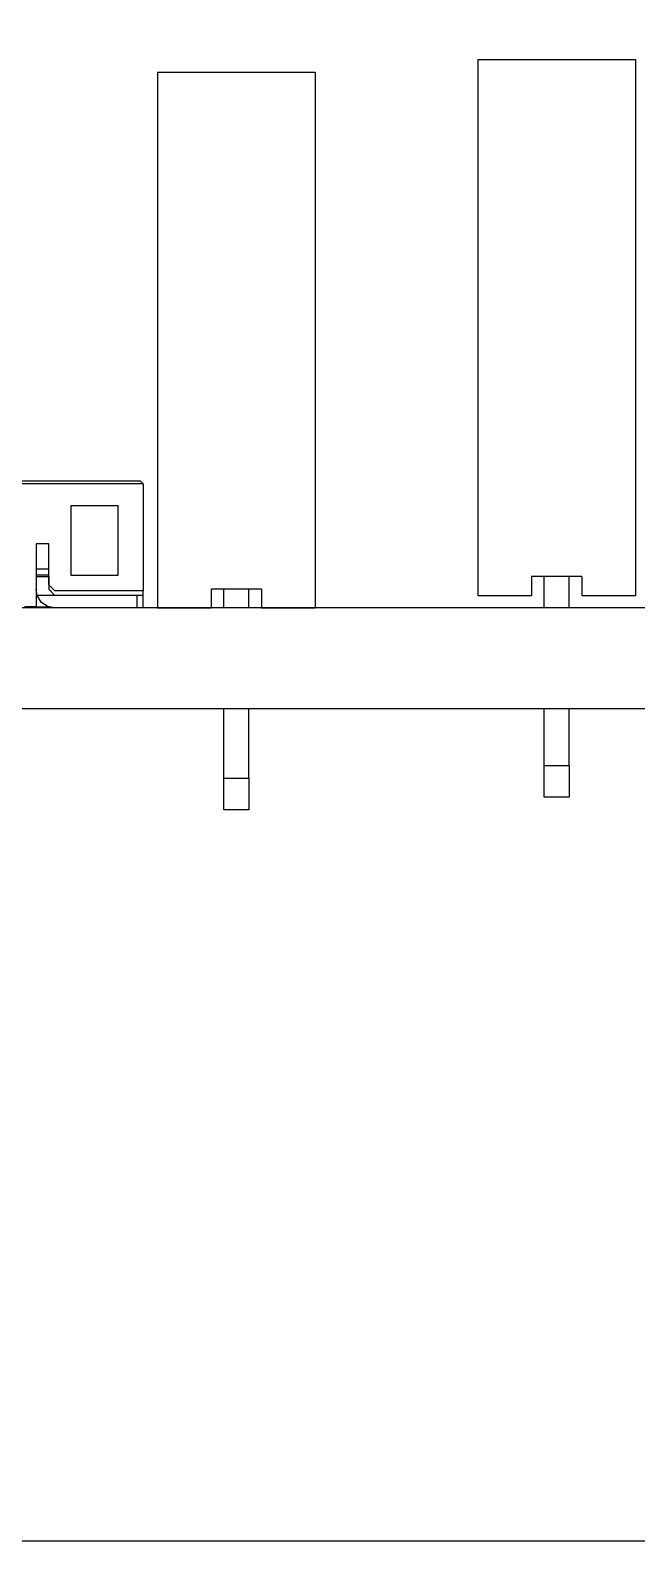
# Model space of a CAD drawing. Header units: millimetres. Extents: x 5 to 205, y 5 to 144.
# Drawn here: x 69.66 to 79.28, y 5 to 28.97 of the extents above; entities that cross this region are included whole.
import ezdxf

# ---------------------------------------------------------------- set-up
doc = ezdxf.new("R2010")
doc.units = ezdxf.units.MM
doc.layers.add('PARTS', color=8, linetype='CONTINUOUS')
doc.layers.add('SHEET', color=7, linetype='CONTINUOUS')

msp = doc.modelspace()

# ---------------------------------------------------------------- linework, layer by layer
at = {"layer": 'PARTS'}
for points in [[(71.68, 28.3), (74.18, 28.3)], [(71.68, 28.3), (71.68, 19.8)], [(74.18, 28.3), (74.18, 19.8)], [(76.76, 28.5), (79.26, 28.5)], [(76.76, 28.5), (76.76, 20)], [(79.26, 28.5), (79.26, 20)], [(51.605, 21.82), (71.405, 21.82)], [(71.405, 21.82), (71.455, 21.77)], [(71.405, 21.82), (71.455, 21.77)], [(71.455, 21.77), (65.448, 21.77)], [(71.455, 21.77), (71.455, 20.07)], [(71.055, 21.42), (70.305, 21.42)], [(70.305, 21.42), (70.305, 20.32)], [(71.055, 20.32), (71.055, 21.42)], [(69.755, 20.82), (69.755, 19.82)], [(69.955, 20.82), (69.755, 20.82)], [(69.955, 20.17), (69.955, 20.82)], [(69.755, 20.42), (69.955, 20.42)], [(69.955, 20.32), (69.755, 20.32)], [(69.755, 20.3), (69.955, 20.3)], [(69.955, 20.3), (69.955, 20.1)], [(70.055, 20.07), (69.955, 20.17)], [(70.305, 20.32), (71.055, 20.32)], [(78.41, 20.3), (77.61, 20.3)], [(77.61, 20.3), (77.61, 20)], [(77.81, 19.8), (77.81, 20.3)], [(78.21, 19.8), (78.21, 20.3)], [(78.41, 20.3), (78.41, 20)], [(69.772, 20), (69.755, 20.1)], [(70.055, 19.8), (69.935, 19.825), (69.836, 19.895), (69.772, 20)], [(70.055, 20), (69.772, 20)], [(69.955, 20.1), (70.055, 20)], [(71.455, 20.07), (70.055, 20.07)], [(71.355, 20), (70.055, 20)], [(71.455, 20), (71.355, 20)], [(71.355, 20), (71.355, 19.8)], [(71.455, 20), (71.455, 20.07)], [(71.455, 19.8), (71.455, 20)], [(73.33, 20.1), (72.53, 20.1)], [(72.53, 20.1), (72.53, 19.8)], [(72.73, 19.8), (72.73, 20.1)], [(73.13, 19.8), (73.13, 20.1)], [(73.33, 20.1), (73.33, 19.8)], [(76.76, 20), (77.61, 20)], [(78.41, 20), (79.26, 20)], [(89, 19.8), (34, 19.8)], [(69.755, 19.82), (69.57, 19.82)], [(69.755, 19.82), (69.947, 19.82)], [(71.68, 19.8), (72.53, 19.8)], [(73.33, 19.8), (74.18, 19.8)], [(89, 18.2), (34, 18.2)], [(72.73, 17.1), (72.73, 18.2)], [(73.13, 17.1), (73.13, 18.2)], [(77.81, 17.3), (77.81, 18.2)], [(78.21, 17.3), (78.21, 18.2)], [(77.81, 16.8), (77.81, 17.3)], [(77.81, 17.3), (78.21, 17.3)], [(78.21, 17.3), (78.21, 16.8)], [(72.73, 16.6), (72.73, 17.1)], [(72.73, 17.1), (73.13, 17.1)], [(73.13, 17.1), (73.13, 16.6)], [(78.21, 16.8), (77.81, 16.8)], [(73.13, 16.6), (72.73, 16.6)]]:
    msp.add_lwpolyline(points, dxfattribs=at)
at = {"layer": 'SHEET'}
msp.add_lwpolyline([(5, 5), (205, 5), (205, 143.5), (5, 143.5), (5, 5)], dxfattribs=at)

doc.saveas('drawing.dxf')
